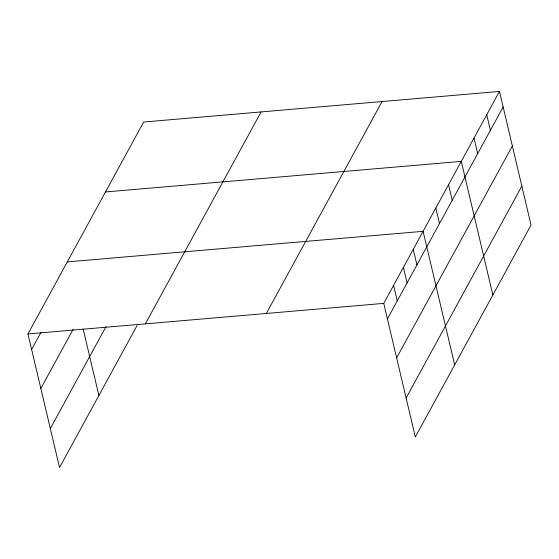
<?xml version="1.0" encoding="UTF-8"?>
<svg xmlns="http://www.w3.org/2000/svg" width="559" height="559" viewBox="0 0 559 559"><rect width="100%" height="100%" fill="white"/><g stroke="black" fill="none" stroke-linecap="round" stroke-linejoin="round"><path stroke-width="0.84" d="M137.067 325.562L59.534 467.555L27.95 333.954L143.67 122.023L499.466 91.445L531.05 225.046L415.33 436.977L383.747 303.376L499.466 91.445M31.625 349.494L41.052 332.228M40.835 388.456L73.208 329.153M50.324 428.592L106.091 326.456M145.361 323.864L261.088 111.933M266.336 313.466L382.056 101.535M387.422 318.916L503.142 106.986M396.631 357.879L512.351 145.948M406.12 398.022L521.84 186.084M105.483 191.961L461.28 161.383L492.863 294.984M67.297 261.898L423.093 231.321L454.677 364.922M27.95 333.954L383.747 303.376M486.742 114.756L490.411 130.296M474.011 138.073L477.679 153.613M448.549 184.694L452.224 200.234M435.824 208.011L439.493 223.551M413.255 249.335L416.93 264.875M403.416 267.349L407.092 282.889M393.585 285.363L397.253 300.903M83.144 328.944L98.88 395.499"/></g></svg>
